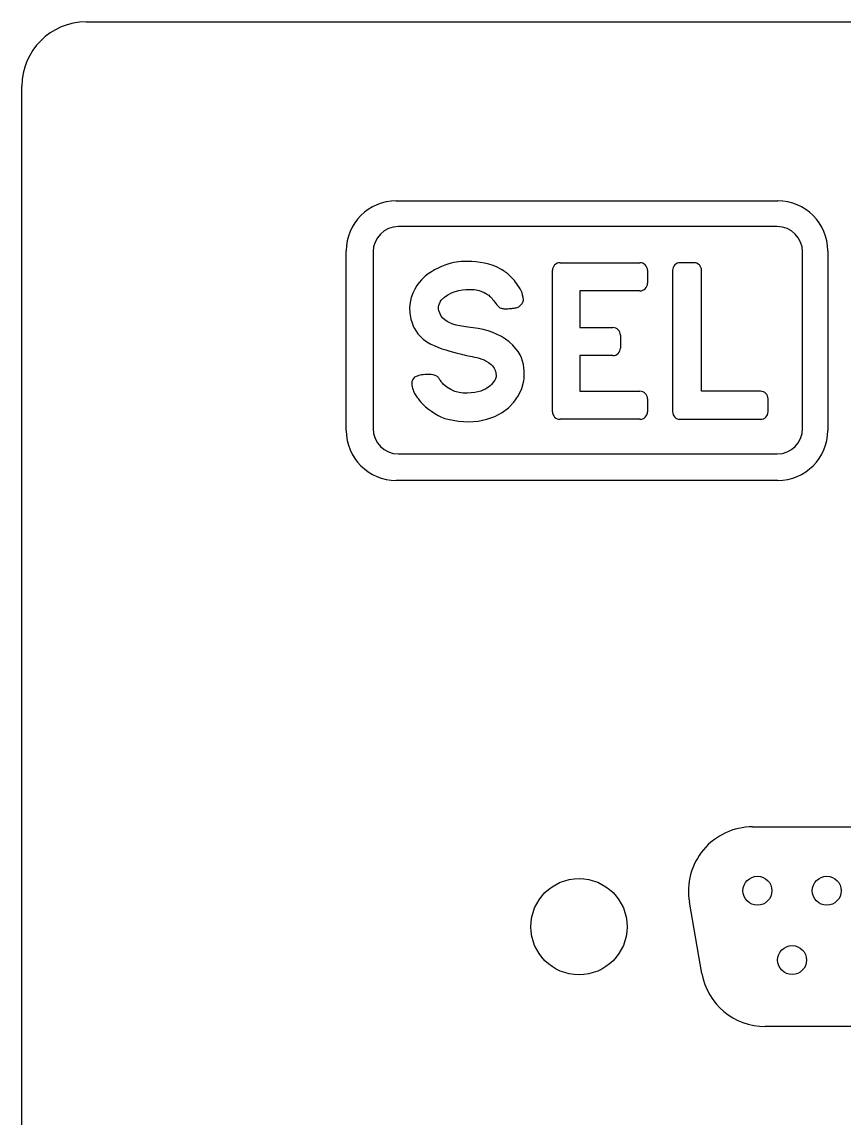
# Model space of a CAD drawing. Header units: inches. Extents: x 1 to 23.7, y 0.3 to 16.9.
# Drawn here: x 1.441 to 2.722, y 5.292 to 7 of the extents above; entities that cross this region are included whole.
import ezdxf

# ---------------------------------------------------------------- set-up
doc = ezdxf.new("R2010")
doc.units = ezdxf.units.IN
doc.header["$MEASUREMENT"] = 0
doc.layers.add('3.0_____DWG', color=7, linetype='Continuous')

msp = doc.modelspace()

# ---------------------------------------------------------------- linework, layer by layer
at = {"layer": '3.0_____DWG'}
for p, q in [((1.5408, 7), (8.9, 7)), ((1.4408, 1.4307), (1.4408, 6.9)), ((2.0238, 6.7211), (2.6185, 6.7211)), ((2.6176, 6.6811), (2.0273, 6.6811)), ((1.946, 6.3635), (1.946, 6.6433)), ((1.9878, 6.6416), (1.9878, 6.3665)), ((2.1301, 6.6268), (2.1251, 6.6265)), ((2.1356, 6.6268), (2.1301, 6.6268)), ((2.1416, 6.6266), (2.1356, 6.6268)), ((2.6571, 6.3665), (2.6571, 6.6416)), ((2.6963, 6.6433), (2.6963, 6.3635)), ((2.0787, 6.6108), (2.0738, 6.6075)), ((2.0838, 6.6138), (2.0787, 6.6108)), ((2.0891, 6.6165), (2.0838, 6.6138)), ((2.0944, 6.6189), (2.0891, 6.6165)), ((2.0996, 6.6209), (2.0944, 6.6189)), ((2.1046, 6.6226), (2.0996, 6.6209)), ((2.1094, 6.624), (2.1046, 6.6226)), ((2.1138, 6.625), (2.1094, 6.624)), ((2.1176, 6.6258), (2.1138, 6.625)), ((2.1209, 6.6262), (2.1176, 6.6258)), ((2.1251, 6.6265), (2.1209, 6.6262)), ((2.148, 6.6262), (2.1416, 6.6266)), ((2.1547, 6.6254), (2.148, 6.6262)), ((2.1614, 6.6243), (2.1547, 6.6254)), ((2.1682, 6.6227), (2.1614, 6.6243)), ((2.1748, 6.6206), (2.1682, 6.6227)), ((2.1811, 6.6181), (2.1748, 6.6206)), ((2.1871, 6.6149), (2.1811, 6.6181)), ((2.1892, 6.6135), (2.1871, 6.6149)), ((2.1911, 6.6121), (2.1892, 6.6135)), ((2.1929, 6.6109), (2.1911, 6.6121)), ((2.1945, 6.6097), (2.1929, 6.6109)), ((2.1961, 6.6085), (2.1945, 6.6097)), ((2.2673, 6.3926), (2.2673, 6.613)), ((2.2791, 6.6248), (2.4037, 6.6248)), ((2.4155, 6.613), (2.4155, 6.5927)), ((2.4545, 6.613), (2.4545, 6.3926)), ((2.4879, 6.6248), (2.4663, 6.6248)), ((2.4997, 6.4245), (2.4997, 6.613)), ((2.0598, 6.594), (2.0562, 6.5891)), ((2.0633, 6.5981), (2.0598, 6.594)), ((2.0665, 6.6014), (2.0633, 6.5981)), ((2.0692, 6.6039), (2.0665, 6.6014)), ((2.0738, 6.6075), (2.0692, 6.6039)), ((2.1976, 6.6073), (2.1961, 6.6085)), ((2.1992, 6.606), (2.1976, 6.6073)), ((2.2008, 6.6046), (2.1992, 6.606)), ((2.2025, 6.603), (2.2008, 6.6046)), ((2.2043, 6.6012), (2.2025, 6.603)), ((2.2063, 6.5991), (2.2043, 6.6012)), ((2.208, 6.5969), (2.2063, 6.5991)), ((2.2099, 6.5945), (2.208, 6.5969)), ((2.2117, 6.5921), (2.2099, 6.5945)), ((2.0497, 6.5773), (2.0472, 6.5705)), ((2.0528, 6.5836), (2.0497, 6.5773)), ((2.0562, 6.5891), (2.0528, 6.5836)), ((2.1043, 6.575), (2.1099, 6.5779)), ((2.1099, 6.5779), (2.1156, 6.5801)), ((2.1156, 6.5801), (2.1214, 6.5816)), ((2.1214, 6.5816), (2.127, 6.5825)), ((2.127, 6.5825), (2.1323, 6.583)), ((2.1323, 6.583), (2.1372, 6.5832)), ((2.1372, 6.5832), (2.1416, 6.5831)), ((2.1416, 6.5831), (2.1453, 6.583)), ((2.1453, 6.583), (2.1483, 6.5828)), ((2.1483, 6.5828), (2.1508, 6.5822)), ((2.1508, 6.5822), (2.1532, 6.5815)), ((2.1532, 6.5815), (2.1557, 6.5807)), ((2.1557, 6.5807), (2.158, 6.5797)), ((2.158, 6.5797), (2.1603, 6.5787)), ((2.1603, 6.5787), (2.1624, 6.5776)), ((2.1624, 6.5776), (2.1644, 6.5765)), ((2.1644, 6.5765), (2.1663, 6.5753)), ((2.2136, 6.5895), (2.2117, 6.5921)), ((2.2154, 6.5869), (2.2136, 6.5895)), ((2.217, 6.584), (2.2154, 6.5869)), ((2.2186, 6.581), (2.217, 6.584)), ((2.2199, 6.5778), (2.2186, 6.581)), ((2.2209, 6.5744), (2.2199, 6.5778)), ((2.4037, 6.5809), (2.3101, 6.5809)), ((2.3101, 6.5809), (2.3101, 6.5238)), ((2.0454, 6.563), (2.0446, 6.5549)), ((2.0472, 6.5705), (2.0454, 6.563)), ((2.0903, 6.5583), (2.0909, 6.5598)), ((2.0909, 6.5598), (2.0915, 6.5613)), ((2.0915, 6.5613), (2.0923, 6.5629)), ((2.0923, 6.5629), (2.0931, 6.5647)), ((2.0931, 6.5647), (2.0939, 6.5665)), ((2.0939, 6.5665), (2.0989, 6.5713)), ((2.0989, 6.5713), (2.1043, 6.575)), ((2.1663, 6.5753), (2.168, 6.5741)), ((2.168, 6.5741), (2.1695, 6.5729)), ((2.1695, 6.5729), (2.1707, 6.5717)), ((2.1707, 6.5717), (2.1719, 6.5705)), ((2.1719, 6.5705), (2.1732, 6.569)), ((2.1732, 6.569), (2.1746, 6.5672)), ((2.1746, 6.5672), (2.1762, 6.5652)), ((2.1762, 6.5652), (2.1777, 6.5632)), ((2.1777, 6.5632), (2.1793, 6.5613)), ((2.1793, 6.5613), (2.1809, 6.5594)), ((2.1809, 6.5594), (2.1823, 6.5577)), ((2.2172, 6.5582), (2.2182, 6.5593)), ((2.2182, 6.5593), (2.2189, 6.5602)), ((2.2189, 6.5602), (2.2195, 6.5609)), ((2.2195, 6.5609), (2.2201, 6.5615)), ((2.2201, 6.5615), (2.2205, 6.5621)), ((2.2205, 6.5621), (2.2209, 6.5627)), ((2.2217, 6.5708), (2.2209, 6.5744)), ((2.2209, 6.5627), (2.2212, 6.5633)), ((2.2212, 6.5633), (2.2215, 6.5639)), ((2.2215, 6.5639), (2.2217, 6.5645)), ((2.2221, 6.567), (2.2217, 6.5708)), ((2.2217, 6.5645), (2.2218, 6.5652)), ((2.2218, 6.5652), (2.222, 6.5661)), ((2.222, 6.5661), (2.2221, 6.567)), ((2.0446, 6.5549), (2.045, 6.5463)), ((2.045, 6.5463), (2.0468, 6.5371)), ((2.0896, 6.5539), (2.0897, 6.5554)), ((2.0898, 6.5523), (2.0896, 6.5539)), ((2.0897, 6.5554), (2.0899, 6.5569)), ((2.0901, 6.5506), (2.0898, 6.5523)), ((2.0899, 6.5569), (2.0903, 6.5583)), ((2.0907, 6.5487), (2.0901, 6.5506)), ((2.0922, 6.545), (2.0907, 6.5487)), ((2.0942, 6.5416), (2.0922, 6.545)), ((2.0968, 6.5385), (2.0942, 6.5416)), ((2.1823, 6.5577), (2.1836, 6.5563)), ((2.1836, 6.5563), (2.1847, 6.5552)), ((2.1847, 6.5552), (2.1856, 6.5546)), ((2.1856, 6.5546), (2.1868, 6.5542)), ((2.1868, 6.5542), (2.188, 6.5538)), ((2.188, 6.5538), (2.1892, 6.5535)), ((2.1892, 6.5535), (2.1905, 6.5533)), ((2.1905, 6.5533), (2.1918, 6.5531)), ((2.1918, 6.5531), (2.1932, 6.5531)), ((2.1932, 6.5531), (2.1947, 6.553)), ((2.1947, 6.553), (2.1962, 6.5531)), ((2.1962, 6.5531), (2.198, 6.5532)), ((2.198, 6.5532), (2.1998, 6.5533)), ((2.1998, 6.5533), (2.2019, 6.5534)), ((2.2019, 6.5534), (2.2039, 6.5536)), ((2.2039, 6.5536), (2.2058, 6.5538)), ((2.2058, 6.5538), (2.2077, 6.554)), ((2.2077, 6.554), (2.2094, 6.5543)), ((2.2094, 6.5543), (2.211, 6.5546)), ((2.211, 6.5546), (2.2124, 6.5551)), ((2.2124, 6.5551), (2.2138, 6.5556)), ((2.2138, 6.5556), (2.2151, 6.5563)), ((2.2151, 6.5563), (2.2162, 6.5572)), ((2.2162, 6.5572), (2.2172, 6.5582)), ((2.0468, 6.5371), (2.0473, 6.5351)), ((2.0473, 6.5351), (2.048, 6.5326)), ((2.048, 6.5326), (2.0491, 6.5295)), ((2.0491, 6.5295), (2.0505, 6.526)), ((2.0505, 6.526), (2.0524, 6.5222)), ((2.0999, 6.5358), (2.0968, 6.5385)), ((2.1035, 6.5333), (2.0999, 6.5358)), ((2.1077, 6.5312), (2.1035, 6.5333)), ((2.1123, 6.5293), (2.1077, 6.5312)), ((2.1174, 6.5277), (2.1123, 6.5293)), ((2.123, 6.5264), (2.1174, 6.5277)), ((2.1291, 6.5254), (2.123, 6.5264)), ((2.1355, 6.5246), (2.1291, 6.5254)), ((2.1437, 6.5236), (2.1355, 6.5246)), ((2.0524, 6.5222), (2.0548, 6.5182)), ((2.0548, 6.5182), (2.0578, 6.514)), ((2.0578, 6.514), (2.0616, 6.5098)), ((2.0616, 6.5098), (2.0661, 6.5057)), ((2.1516, 6.5223), (2.1437, 6.5236)), ((2.1594, 6.5206), (2.1516, 6.5223)), ((2.167, 6.5185), (2.1594, 6.5206)), ((2.1743, 6.516), (2.167, 6.5185)), ((2.1813, 6.5131), (2.1743, 6.516)), ((2.188, 6.5097), (2.1813, 6.5131)), ((2.1943, 6.5058), (2.188, 6.5097)), ((2.3101, 6.5238), (2.3615, 6.5238)), ((2.3733, 6.512), (2.3733, 6.4919)), ((2.0661, 6.5057), (2.0715, 6.5018)), ((2.0715, 6.5018), (2.0778, 6.4981)), ((2.0778, 6.4981), (2.0831, 6.4956)), ((2.0831, 6.4956), (2.089, 6.4932)), ((2.089, 6.4932), (2.0951, 6.4909)), ((2.0951, 6.4909), (2.1013, 6.4889)), ((2.2001, 6.5013), (2.1943, 6.5058)), ((2.2056, 6.4963), (2.2001, 6.5013)), ((2.2105, 6.4907), (2.2056, 6.4963)), ((2.2141, 6.4863), (2.2105, 6.4907)), ((2.1013, 6.4889), (2.1075, 6.487)), ((2.1075, 6.487), (2.1133, 6.4853)), ((2.1133, 6.4853), (2.1187, 6.4839)), ((2.1187, 6.4839), (2.1234, 6.4827)), ((2.1234, 6.4827), (2.1272, 6.4818)), ((2.1272, 6.4818), (2.1299, 6.4812)), ((2.1299, 6.4812), (2.1313, 6.4809)), ((2.1313, 6.4809), (2.1335, 6.4803)), ((2.1335, 6.4803), (2.1361, 6.4797)), ((2.1361, 6.4797), (2.1391, 6.4791)), ((2.1391, 6.4791), (2.1424, 6.4785)), ((2.1424, 6.4785), (2.1459, 6.4778)), ((2.1459, 6.4778), (2.1496, 6.477)), ((2.1496, 6.477), (2.1533, 6.476)), ((2.1533, 6.476), (2.1571, 6.4748)), ((2.1571, 6.4748), (2.1607, 6.4733)), ((2.1607, 6.4733), (2.1642, 6.4716)), ((2.2169, 6.4815), (2.2141, 6.4863)), ((2.2191, 6.4765), (2.2169, 6.4815)), ((2.2208, 6.4713), (2.2191, 6.4765)), ((2.3615, 6.4801), (2.3101, 6.4801)), ((2.3101, 6.4801), (2.3101, 6.4245)), ((2.1642, 6.4716), (2.1675, 6.4695)), ((2.1675, 6.4695), (2.1699, 6.4678)), ((2.1699, 6.4678), (2.1719, 6.466)), ((2.1719, 6.466), (2.1737, 6.4642)), ((2.1737, 6.4642), (2.1752, 6.4624)), ((2.1752, 6.4624), (2.1765, 6.4605)), ((2.1765, 6.4605), (2.1775, 6.4586)), ((2.1775, 6.4586), (2.1783, 6.4565)), ((2.1783, 6.4565), (2.1789, 6.4544)), ((2.222, 6.4662), (2.2208, 6.4713)), ((2.2228, 6.4611), (2.222, 6.4662)), ((2.2233, 6.4562), (2.2228, 6.4611)), ((2.2235, 6.4517), (2.2233, 6.4562)), ((2.0485, 6.439), (2.0484, 6.4371)), ((2.0489, 6.4409), (2.0485, 6.439)), ((2.0497, 6.4428), (2.0489, 6.4409)), ((2.0509, 6.4446), (2.0497, 6.4428)), ((2.0526, 6.4463), (2.0509, 6.4446)), ((2.0549, 6.4476), (2.0526, 6.4463)), ((2.0579, 6.4487), (2.0549, 6.4476)), ((2.0592, 6.449), (2.0579, 6.4487)), ((2.0611, 6.4494), (2.0592, 6.449)), ((2.0633, 6.4499), (2.0611, 6.4494)), ((2.066, 6.4503), (2.0633, 6.4499)), ((2.0689, 6.4507), (2.066, 6.4503)), ((2.0719, 6.4509), (2.0689, 6.4507)), ((2.0751, 6.4509), (2.0719, 6.4509)), ((2.0783, 6.4506), (2.0751, 6.4509)), ((2.0815, 6.4501), (2.0783, 6.4506)), ((2.0845, 6.4492), (2.0815, 6.4501)), ((2.0873, 6.448), (2.0845, 6.4492)), ((2.0883, 6.4472), (2.0873, 6.448)), ((2.0892, 6.4464), (2.0883, 6.4472)), ((2.09, 6.4455), (2.0892, 6.4464)), ((2.0907, 6.4445), (2.09, 6.4455)), ((2.0914, 6.4435), (2.0907, 6.4445)), ((2.0921, 6.4423), (2.0914, 6.4435)), ((2.0928, 6.4411), (2.0921, 6.4423)), ((2.0937, 6.4398), (2.0928, 6.4411)), ((2.0947, 6.4385), (2.0937, 6.4398)), ((2.1762, 6.4397), (2.1745, 6.4375)), ((2.1775, 6.4418), (2.1762, 6.4397)), ((2.1786, 6.4438), (2.1775, 6.4418)), ((2.1792, 6.4456), (2.1786, 6.4438)), ((2.1789, 6.4544), (2.1793, 6.4522)), ((2.1794, 6.4472), (2.1792, 6.4456)), ((2.1793, 6.4522), (2.1794, 6.4498)), ((2.1794, 6.4498), (2.1794, 6.4472)), ((2.2195, 6.4288), (2.2229, 6.4408)), ((2.2229, 6.4408), (2.2232, 6.4439)), ((2.2232, 6.4439), (2.2234, 6.4475)), ((2.2234, 6.4475), (2.2235, 6.4517)), ((2.0484, 6.4371), (2.0484, 6.4353)), ((2.0484, 6.4353), (2.0485, 6.4336)), ((2.0485, 6.4336), (2.0487, 6.4322)), ((2.0487, 6.4322), (2.0487, 6.4312)), ((2.0487, 6.4312), (2.0492, 6.4294)), ((2.0492, 6.4294), (2.0497, 6.4277)), ((2.0497, 6.4277), (2.0503, 6.426)), ((2.0503, 6.426), (2.051, 6.4243)), ((2.051, 6.4243), (2.0517, 6.4227)), ((2.0517, 6.4227), (2.0525, 6.4211)), ((2.0958, 6.4371), (2.0947, 6.4385)), ((2.0972, 6.4356), (2.0958, 6.4371)), ((2.1029, 6.4308), (2.0972, 6.4356)), ((2.109, 6.4271), (2.1029, 6.4308)), ((2.1154, 6.4244), (2.109, 6.4271)), ((2.1219, 6.4227), (2.1154, 6.4244)), ((2.1284, 6.4218), (2.1219, 6.4227)), ((2.1347, 6.4215), (2.1284, 6.4218)), ((2.1408, 6.4219), (2.1347, 6.4215)), ((2.1463, 6.4226), (2.1408, 6.4219)), ((2.1513, 6.4236), (2.1463, 6.4226)), ((2.1556, 6.4248), (2.1513, 6.4236)), ((2.1589, 6.426), (2.1556, 6.4248)), ((2.1621, 6.4275), (2.1589, 6.426)), ((2.165, 6.4292), (2.1621, 6.4275)), ((2.1678, 6.4311), (2.165, 6.4292)), ((2.1703, 6.4332), (2.1678, 6.4311)), ((2.1725, 6.4353), (2.1703, 6.4332)), ((2.1745, 6.4375), (2.1725, 6.4353)), ((2.2143, 6.4177), (2.2195, 6.4288)), ((2.3101, 6.4245), (2.4037, 6.4245)), ((2.5914, 6.4245), (2.4997, 6.4245)), ((2.0525, 6.4211), (2.0534, 6.4196)), ((2.0534, 6.4196), (2.0544, 6.418)), ((2.0544, 6.418), (2.0555, 6.4165)), ((2.0555, 6.4165), (2.0567, 6.4149)), ((2.0567, 6.4149), (2.0579, 6.4134)), ((2.0579, 6.4134), (2.0597, 6.4106)), ((2.0597, 6.4106), (2.0624, 6.4074)), ((2.0624, 6.4074), (2.0658, 6.4039)), ((2.199, 6.3988), (2.2074, 6.4076)), ((2.2074, 6.4076), (2.2143, 6.4177)), ((2.4155, 6.4127), (2.4155, 6.3926)), ((2.6032, 6.3926), (2.6032, 6.4127)), ((2.0658, 6.4039), (2.0698, 6.4004)), ((2.0698, 6.4004), (2.0742, 6.3968)), ((2.0742, 6.3968), (2.0791, 6.3933)), ((2.0791, 6.3933), (2.0841, 6.39)), ((2.0841, 6.39), (2.0893, 6.387)), ((2.1777, 6.3853), (2.189, 6.3914)), ((2.189, 6.3914), (2.199, 6.3988)), ((2.0893, 6.387), (2.0945, 6.3844)), ((2.0945, 6.3844), (2.0997, 6.3823)), ((2.0997, 6.3823), (2.1046, 6.3808)), ((2.1046, 6.3808), (2.1211, 6.3779)), ((2.1211, 6.3779), (2.1367, 6.377)), ((2.1367, 6.377), (2.1515, 6.378)), ((2.1515, 6.378), (2.1652, 6.3809)), ((2.1652, 6.3809), (2.1777, 6.3853)), ((2.4037, 6.3808), (2.2791, 6.3808)), ((2.4663, 6.3808), (2.5914, 6.3808)), ((2.0273, 6.327), (2.6176, 6.327)), ((2.6185, 6.2857), (2.0238, 6.2857)), ((2.5792, 5.7458), (3.0222, 5.7458)), ((2.5003, 5.5175), (2.4807, 5.6285)), ((3.0026, 5.4348), (2.5987, 5.4348))]:
    msp.add_line(p, q, dxfattribs=at)
for centre, radius in [((2.3087, 5.5903), 0.075), ((2.5867, 5.6463), 0.0225), ((2.6947, 5.6463), 0.0225), ((2.6407, 5.5383), 0.0225)]:
    msp.add_circle(centre, radius, dxfattribs=at)
for centre, radius, start, end in [((1.5408, 6.9), 0.1, 90, 180), ((2.0238, 6.6433), 0.0778, 90, 180), ((2.6185, 6.6433), 0.0778, 0, 90), ((2.0273, 6.6416), 0.0395, 90, 180), ((2.6176, 6.6416), 0.0395, 0, 90), ((2.2791, 6.613), 0.0118, 90, 180), ((2.4037, 6.613), 0.0118, 0, 90), ((2.4663, 6.613), 0.0118, 90, 180), ((2.4879, 6.613), 0.0118, 0, 90), ((2.4037, 6.5927), 0.0118, 270, 0), ((2.3615, 6.512), 0.0118, 0, 90), ((2.3615, 6.4919), 0.0118, 270, 0), ((2.4037, 6.4127), 0.0118, 0, 90), ((2.5914, 6.4127), 0.0118, 0, 90), ((2.2791, 6.3926), 0.0118, 180, 270), ((2.4037, 6.3926), 0.0118, 270, 0), ((2.4663, 6.3926), 0.0118, 180, 270), ((2.5914, 6.3926), 0.0118, 270, 0), ((2.0238, 6.3635), 0.0778, 180, 270), ((2.0273, 6.3665), 0.0395, 180, 270), ((2.6176, 6.3665), 0.0395, 270, 0), ((2.6185, 6.3635), 0.0778, 270, 0), ((2.5792, 5.6458), 0.1, 90, 190), ((2.5987, 5.5348), 0.1, 190, 270)]:
    msp.add_arc(centre, radius, start, end, dxfattribs=at)

doc.saveas('drawing.dxf')
